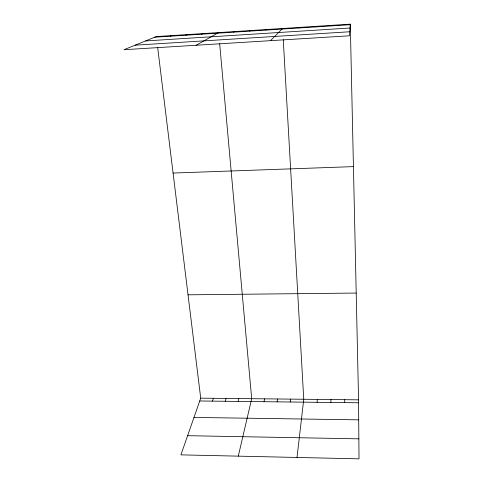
<?xml version="1.0" encoding="UTF-8"?>
<svg xmlns="http://www.w3.org/2000/svg" width="483" height="483" viewBox="0 0 483 483"><rect width="100%" height="100%" fill="white"/><g stroke="black" fill="none" stroke-linecap="round" stroke-linejoin="round"><path stroke-width="0.72" d="M344.675 402.617L344.747 399.695M330.849 402.46L331.006 399.544M350.296 24.15L349.475 35.784L123.986 49.707L156.323 36.575L350.296 24.15L358.555 399.839L359.014 458.85L180.92 454.859L200.717 398.155L157.663 47.485M317.096 402.303L317.343 399.399M297.015 457.461L303.759 399.254L283.261 39.727M290.223 402.001L290.639 399.115M277.091 401.856L277.592 398.976M264.026 401.705L264.612 398.837M238.282 456.145L251.697 398.698L219.656 43.657M238.107 401.415L238.856 398.56M225.247 401.27L226.074 398.427M333.029 25.81L333.21 25.243M212.454 401.125L213.365 398.288M315.912 26.909L316.232 26.33M298.917 27.996L299.369 27.41M270.468 40.663L282.621 28.485M265.759 30.115L266.477 29.517M249.59 31.147L250.429 30.544M233.524 32.174L234.49 31.564M196.128 45.251L218.654 32.578M201.713 34.208L202.92 33.587M185.955 35.217L187.289 34.589M170.306 36.213L171.755 35.585M154.753 37.209L350.26 24.711M145.546 40.946L350.024 28.008M135.137 45.179L349.758 31.757M173.077 173.053L353.429 166.617M188.032 294.823L356.212 293.054M200.717 398.155L358.555 399.839M199.733 400.981L358.579 402.774M193.991 417.427L358.712 419.842M187.615 435.69L358.857 438.848"/></g></svg>
